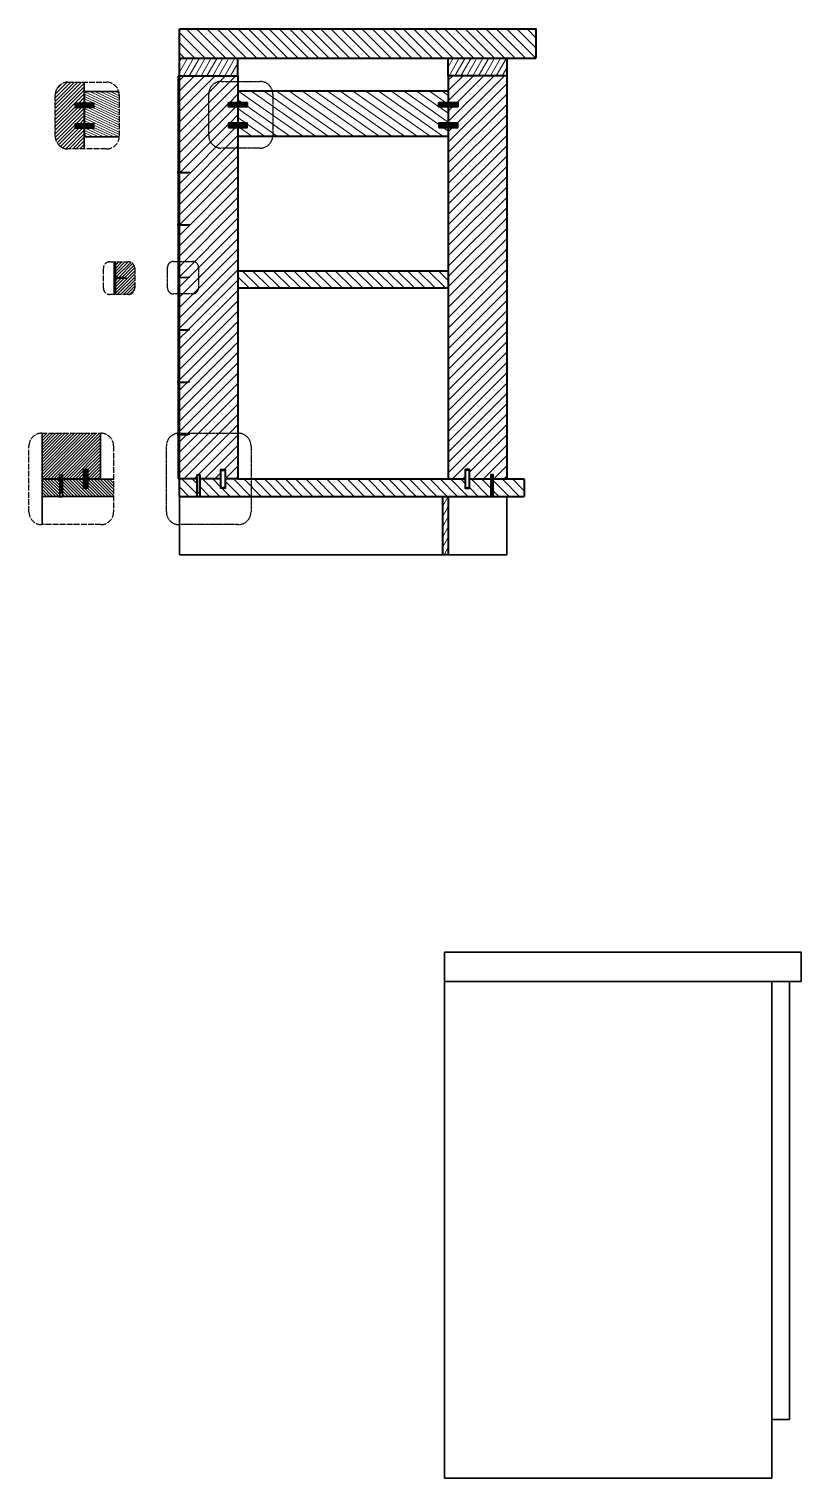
# Model space of a CAD drawing. Header units: millimetres. Extents: x 2634 to 10804, y -5166 to 3427.
# Drawn here: x 5827 to 7148, y 788 to 3267 of the extents above; entities that cross this region are included whole.
import ezdxf

# ---------------------------------------------------------------- set-up
doc = ezdxf.new("R2010")
doc.units = ezdxf.units.MM
doc.header["$MEASUREMENT"] = 0
doc.linetypes.add('ACAD_ISO04W100', pattern=[30, 24, -3, 0, -3])
doc.layers.get('0').update_dxf_attribs({"lineweight": 30})
for name, color, linetype, lineweight in [('campiture sezione', 2, 'Continuous', 13), ('linee sezionate', 1, 'Continuous', 40), ('LINEE SEZIONATE DETTAGLI', 4, 'Continuous', 30)]:
    doc.layers.add(name, color=color, linetype=linetype, lineweight=lineweight)
for name, color, linetype in [('G-ANNO-TTLB', 8, 'Continuous'), ('linee sezione', 3, 'ACAD_ISO04W100'), ('Viti', 8, 'Continuous')]:
    doc.layers.add(name, color=color, linetype=linetype)
pattern_1 = [(45, (7301.5006, 365.3485), (-2.6516504, 2.6516504), [])]

# ---------------------------------------------------------------- blocks, each defined once
blk = doc.blocks.new('405950')
for p, q in [((40.02, 257.65), (41.68, 257.65)), ((40.02, 257.55), (41.68, 257.55)), ((42.02, 257.6), (41.76, 257.64)), ((42.02, 257.6), (41.76, 257.55))]:
    blk.add_line(p, q)
blk.add_lwpolyline([(39.99, 257.45), (40, 257.45, 0.414214), (40.02, 257.47), (40.02, 257.73, 0.414214), (40, 257.75), (39.99, 257.75, 0.414214), (39.97, 257.73), (39.97, 257.47, 0.414214)], format="xyb", close=True)
for centre, start, end in [((41.68, 257.15), 80.5377, 90), ((41.68, 258.05), 270, 279.4623)]:
    blk.add_arc(centre, 0.5, start, end)

msp = doc.modelspace()

# ---------------------------------------------------------------- hatches: boundary and pattern name
at = {"layer": 'campiture sezione'}
h = msp.add_hatch(dxfattribs=at)
h.set_pattern_fill('ANSI31', color=256, scale=100, angle=90)
h.set_pattern_definition([(135, (7301.5, 365.349), (-8.838835, -8.838835), [])])
h.paths.add_polyline_path([(6544.9, 2853.5), (6389.9, 2853.5), (6184.9, 2853.5), (6184.9, 2823.5), (6389.9, 2823.5), (6544.9, 2823.5)])
h.paths.add_polyline_path([(6694.9, 3267.3), (6084.9, 3267.3), (6084.9, 3217.1), (6694.9, 3217.1)])
h.paths.add_polyline_path([(6115.2, 2467.3), (6115.2, 2497.3), (6084.9, 2497.3), (6084.9, 2467.3)])
h.paths.add_polyline_path([(6617.4, 2467.3), (6617.4, 2497.3), (6581.1, 2497.3), (6581.1, 2481.6), (6573.9, 2481.5), (6573.9, 2497.3), (6163.2, 2497.3), (6163.2, 2481.5), (6155.9, 2481.6), (6155.9, 2497.3), (6119.7, 2497.3), (6119.7, 2467.3)])
h.paths.add_polyline_path([(6621.8, 2497.3), (6621.8, 2467.3), (6674.9, 2467.3), (6674.9, 2497.3)])
at = {"layer": 'campiture sezione', "ltscale": 0.2}
h = msp.add_hatch(dxfattribs=at)
h.set_pattern_fill('ANSI31', color=256, scale=70, angle=15)
h.set_pattern_definition([(60, (7301.501, 365.3485), (-7.577722, 4.375), [])])
h.paths.add_polyline_path([(6184.9, 3217.1), (6084.9, 3217.1), (6084.9, 3187.1), (6184.9, 3187.1)])
h.paths.add_polyline_path([(6644.9, 3217.1), (6544.9, 3217.1), (6544.9, 3187.1), (6644.9, 3187.1)])
h.paths.add_polyline_path([(6544.9, 2467.3), (6534.9, 2467.3), (6534.9, 2367.3), (6544.9, 2367.3)])
h = msp.add_hatch(dxfattribs=at)
h.set_pattern_fill('ANSI31', color=256, scale=35)
h.set_pattern_definition([(45, (7301.5006, 365.3485), (-3.093592, 3.093592), [])])
edge = h.paths.add_edge_path()
edge.add_line((5922.1, 3062), (5922.1, 3097.3))
edge.add_line((5922.1, 3097.3), (5906.4, 3097.3))
edge.add_line((5906.4, 3097.3), (5906.4, 3104.9))
edge.add_line((5906.4, 3104.9), (5922.1, 3105))
edge.add_line((5922.1, 3105), (5922.1, 3132.7))
edge.add_line((5922.1, 3132.7), (5906.4, 3132.8))
edge.add_line((5906.4, 3132.8), (5906.4, 3140.4))
edge.add_line((5906.4, 3140.4), (5922.1, 3140.4))
edge.add_line((5922.1, 3140.4), (5922.1, 3176.2))
edge.add_line((5922.1, 3176.2), (5894.1, 3176.2))
edge.add_arc((5894.1, 3154.3), 21.8, 90, 180)
edge.add_line((5872.3, 3154.3), (5872.3, 3083.8))
edge.add_arc((5894.1, 3083.8), 21.8, 180, 270)
edge.add_line((5894.1, 3062), (5922.1, 3062))
h = msp.add_hatch(dxfattribs=at)
h.set_pattern_fill('ANSI31', color=256, scale=100)
h.set_pattern_definition([(45, (7301.5, 365.349), (-8.838835, 8.838835), [])])
h.paths.add_polyline_path([(6621.8, 2504.2), (6621.8, 2497.3), (6644.9, 2497.3), (6644.9, 3187.1), (6544.9, 3187.1), (6544.9, 3141.7), (6561, 3141.7), (6561, 3134), (6544.9, 3134), (6544.9, 3106.3), (6561, 3106.3), (6561, 3098.6), (6544.9, 3098.6), (6544.9, 2497.3), (6573.9, 2497.3), (6573.9, 2513.2), (6581.1, 2513.2), (6581.1, 2497.3), (6617.4, 2497.3), (6617.4, 2504.2)])
edge = h.paths.add_edge_path()
edge.add_line((6119.7, 2504.2), (6119.7, 2497.3))
edge.add_line((6119.7, 2497.3), (6155.9, 2497.3))
edge.add_line((6155.9, 2497.3), (6155.9, 2513.2))
edge.add_line((6155.9, 2513.2), (6163.2, 2513.2))
edge.add_line((6163.2, 2513.2), (6163.2, 2497.3))
edge.add_line((6163.2, 2497.3), (6184.9, 2497.3))
edge.add_line((6184.9, 2497.3), (6184.9, 3098.6))
edge.add_line((6184.9, 3098.6), (6168.9, 3098.6))
edge.add_line((6168.9, 3098.6), (6168.9, 3106.2))
edge.add_line((6168.9, 3106.2), (6184.9, 3106.3))
edge.add_line((6184.9, 3106.3), (6184.9, 3134))
edge.add_line((6184.9, 3134), (6168.9, 3134.1))
edge.add_line((6168.9, 3134.1), (6168.9, 3141.7))
edge.add_line((6168.9, 3141.7), (6184.9, 3141.7))
edge.add_line((6184.9, 3141.7), (6184.9, 3187.1))
edge.add_line((6184.9, 3187.1), (6084.9, 3187.1))
edge.add_line((6084.9, 3187.1), (6084.9, 3022.1))
edge.add_line((6084.9, 3022.1), (6099.3, 3022.1))
edge.add_arc((6099.3, 3017.1), 5, 80.5377, 90, ccw=False)
edge.add_line((6100.1, 3022), (6102.7, 3021.6))
edge.add_line((6102.7, 3021.6), (6100.1, 3021.1))
edge.add_arc((6099.3, 3026.1), 5, 270, 279.4623, ccw=False)
edge.add_line((6099.3, 3021.1), (6084.9, 3021.1))
edge.add_line((6084.9, 3021.1), (6084.9, 2932.4))
edge.add_line((6084.9, 2932.4), (6099.3, 2932.4))
edge.add_arc((6099.3, 2927.4), 5, 80.5377, 90, ccw=False)
edge.add_line((6100.1, 2932.3), (6102.7, 2931.9))
edge.add_line((6102.7, 2931.9), (6100.1, 2931.4))
edge.add_arc((6099.3, 2936.4), 5, 270, 279.4623, ccw=False)
edge.add_line((6099.3, 2931.4), (6084.9, 2931.4))
edge.add_line((6084.9, 2931.4), (6084.9, 2842.7))
edge.add_line((6084.9, 2842.7), (6099.3, 2842.7))
edge.add_arc((6099.3, 2837.7), 5, 80.5377, 90, ccw=False)
edge.add_line((6100.1, 2842.6), (6102.7, 2842.2))
edge.add_line((6102.7, 2842.2), (6100.1, 2841.7))
edge.add_arc((6099.3, 2846.7), 5, 270, 279.4623, ccw=False)
edge.add_line((6099.3, 2841.7), (6084.9, 2841.7))
edge.add_line((6084.9, 2841.7), (6084.9, 2753))
edge.add_line((6084.9, 2753), (6099.3, 2753))
edge.add_arc((6099.3, 2748), 5, 80.5377, 90, ccw=False)
edge.add_line((6100.1, 2752.9), (6102.7, 2752.5))
edge.add_line((6102.7, 2752.5), (6100.1, 2752))
edge.add_arc((6099.3, 2757), 5, 270, 279.4623, ccw=False)
edge.add_line((6099.3, 2752), (6084.9, 2752))
edge.add_line((6084.9, 2752), (6084.9, 2663.3))
edge.add_line((6084.9, 2663.3), (6099.3, 2663.3))
edge.add_arc((6099.3, 2658.3), 5, 80.5377, 90, ccw=False)
edge.add_line((6100.1, 2663.2), (6102.7, 2662.8))
edge.add_line((6102.7, 2662.8), (6100.1, 2662.3))
edge.add_arc((6099.3, 2667.3), 5, 270, 279.4623, ccw=False)
edge.add_line((6099.3, 2662.3), (6084.9, 2662.3))
edge.add_line((6084.9, 2662.3), (6084.9, 2573.6))
edge.add_line((6084.9, 2573.6), (6099.3, 2573.6))
edge.add_arc((6099.3, 2568.6), 5, 80.5377, 90, ccw=False)
edge.add_line((6100.1, 2573.5), (6102.7, 2573.1))
edge.add_line((6102.7, 2573.1), (6100.1, 2572.6))
edge.add_arc((6099.3, 2577.6), 5, 270, 279.4623, ccw=False)
edge.add_line((6099.3, 2572.6), (6084.9, 2572.6))
edge.add_line((6084.9, 2572.6), (6084.9, 2497.3))
edge.add_line((6084.9, 2497.3), (6115.2, 2497.3))
edge.add_line((6115.2, 2497.3), (6115.2, 2504.2))
edge.add_line((6115.2, 2504.2), (6119.7, 2504.2))
h = msp.add_hatch(dxfattribs=at)
h.set_pattern_fill('ANSI31', color=256, scale=30, angle=110)
h.set_pattern_definition([(155, (7301.5006, 365.3485), (-1.5848185, -3.398654), [])])
h.paths.add_polyline_path([(5981.9, 3154.3, 0.066138), (5981.2, 3160), (5922.5, 3160), (5922.5, 3140.4), (5938.4, 3140.4), (5938.4, 3132.6), (5922.5, 3132.7), (5922.5, 3105), (5938.4, 3105), (5938.4, 3097.3), (5922.5, 3097.3), (5922.5, 3082.5), (5981.9, 3082.5, 0.014872), (5981.9, 3083.8)])
h = msp.add_hatch(dxfattribs=at)
h.set_pattern_fill('ANSI31', color=256, scale=100, angle=100)
h.set_pattern_definition([(145, (7301.5, 365.349), (-7.169705, -10.2394), [])])
h.paths.add_polyline_path([(6544.9, 3134), (6528.9, 3134.1), (6528.9, 3141.7), (6544.9, 3141.7), (6544.9, 3161.4), (6389.9, 3161.4), (6184.9, 3161.4), (6184.9, 3141.7), (6201, 3141.7), (6201, 3134), (6184.9, 3134), (6184.9, 3106.3), (6201, 3106.3), (6201, 3098.6), (6184.9, 3098.6), (6184.9, 3083.9), (6389.9, 3083.9), (6544.9, 3083.9), (6544.9, 3098.6), (6528.9, 3098.6), (6528.9, 3106.2), (6544.9, 3106.3)])
h = msp.add_hatch(dxfattribs=at)
h.set_pattern_fill('ANSI31', color=256, scale=10, angle=90)
h.set_pattern_definition([(135, (7301.5006, 365.3485), (-0.8838835, -0.8838835), [])])
h.paths.add_polyline_path([(5975.2, 2868.6), (5973.3, 2868.6), (5973.3, 2842), (5975.2, 2842)])
h.paths.add_polyline_path([(5975.2, 2840.6), (5973.3, 2840.6), (5973.3, 2840), (5973.3, 2813), (5975.2, 2813)])
h = msp.add_hatch(dxfattribs=at)
h.set_pattern_fill('ANSI31', color=256, scale=30)
h.set_pattern_definition(pattern_1)
edge = h.paths.add_edge_path()
edge.add_line((5993.4, 2840.6), (5975.4, 2840.6))
edge.add_line((5975.4, 2840.6), (5975.4, 2813))
edge.add_line((5975.4, 2813), (5997.6, 2813))
edge.add_arc((5997.6, 2823.6), 10.6, 270, 360)
edge.add_line((6008.3, 2823.6), (6008.3, 2858))
edge.add_arc((5997.6, 2858), 10.6, 0, 90)
edge.add_line((5997.6, 2868.6), (5975.4, 2868.6))
edge.add_line((5975.4, 2868.6), (5975.4, 2842))
edge.add_line((5975.4, 2842), (5993.4, 2842))
edge.add_line((5993.4, 2842), (5993.4, 2840.6))
h = msp.add_hatch(dxfattribs=at)
h.set_pattern_fill('ANSI31', color=256, scale=30)
h.set_pattern_definition(pattern_1)
h.paths.add_polyline_path([(5884.6, 2504.2), (5884.6, 2497.5), (5920.9, 2497.5), (5920.9, 2513.2), (5928.1, 2513.2), (5928.1, 2497.5), (5949.8, 2497.5), (5949.8, 2575.5), (5849.8, 2575.5), (5849.8, 2497.5), (5880.2, 2497.5), (5880.2, 2504.2)])
at = {"layer": 'campiture sezione'}
h = msp.add_hatch(dxfattribs=at)
h.set_pattern_fill('ANSI31', color=256, scale=30, angle=90)
h.set_pattern_definition([(135, (7301.5006, 365.3485), (-2.6516504, -2.6516504), [])])
h.paths.add_polyline_path([(5880.2, 2467.3), (5880.2, 2497.1), (5849.8, 2497.1), (5849.8, 2467.3)])
h.paths.add_polyline_path([(5972.2, 2467.3), (5972.2, 2497.1), (5928.1, 2497.1), (5928.1, 2481.5), (5920.9, 2481.6), (5920.9, 2497.1), (5884.6, 2497.1), (5884.6, 2467.3)])

# ---------------------------------------------------------------- linework, layer by layer
at = {"ltscale": 0.2}
for points in [[(6082.7, 3187.1), (6084.9, 3187.1)], [(6082.7, 3187.1), (6082.7, 2497.3)], [(6082.7, 2497.3), (6084.9, 2497.3)]]:
    msp.add_lwpolyline(points, dxfattribs=at)
for points in [[(5849.8, 2419), (5849.8, 2467.3)], [(6084.9, 2367.3), (6084.9, 2467.3)], [(6644.9, 2467.3), (6644.9, 2367.3), (6544.9, 2367.3)], [(6389.9, 2367.3), (6084.9, 2367.3)], [(6534.9, 2367.3), (6389.9, 2367.3)], [(6538.4, 1687.5), (7148.4, 1687.5), (7148.4, 1637.3)], [(6538.4, 1637.3), (6538.4, 1687.5)], [(6538.4, 787.5), (6538.4, 1637.3)], [(6538.4, 1637.3), (7148.4, 1637.3)], [(7098.4, 1637.3), (7098.4, 787.5)], [(7128.4, 1637.3), (7128.4, 887.5)], [(7098.4, 887.5), (7128.4, 887.5)], [(7098.4, 787.5), (6538.4, 787.5)]]:
    msp.add_lwpolyline(points)
at = {"layer": 'G-ANNO-TTLB'}
for p, q in [((5908.6, 3138.7), (5935.9, 3138.7)), ((5908.6, 3137.6), (5935.9, 3137.6)), ((5908.6, 3136.5), (5935.9, 3136.5)), ((5908.6, 3135.4), (5935.9, 3135.4)), ((5908.6, 3134.3), (5935.9, 3134.3)), ((6171.2, 3140.1), (6198.5, 3140.1)), ((6171.2, 3139), (6198.5, 3139)), ((6171.2, 3137.9), (6198.5, 3137.9)), ((6171.2, 3136.7), (6198.5, 3136.7)), ((6171.2, 3135.6), (6198.5, 3135.6)), ((6531.2, 3140.1), (6558.5, 3140.1)), ((6531.2, 3139), (6558.5, 3139)), ((6531.2, 3137.9), (6558.5, 3137.9)), ((6531.2, 3136.7), (6558.5, 3136.7)), ((6531.2, 3135.6), (6558.5, 3135.6)), ((5908.6, 3103.4), (5935.9, 3103.4)), ((5908.6, 3102.2), (5935.9, 3102.2)), ((5908.6, 3101.1), (5935.9, 3101.1)), ((5908.6, 3100), (5935.9, 3100)), ((6171.2, 3104.7), (6198.5, 3104.7)), ((6171.2, 3103.6), (6198.5, 3103.6)), ((6171.2, 3102.5), (6198.5, 3102.5)), ((6171.2, 3101.4), (6198.5, 3101.4)), ((6171.2, 3100.2), (6198.5, 3100.2)), ((6531.2, 3104.7), (6558.5, 3104.7)), ((6531.2, 3103.6), (6558.5, 3103.6)), ((6531.2, 3102.5), (6558.5, 3102.5)), ((6531.2, 3101.4), (6558.5, 3101.4)), ((6531.2, 3100.2), (6558.5, 3100.2)), ((5908.6, 3098.9), (5935.9, 3098.9)), ((5922.3, 2483.6), (5922.3, 2510.9)), ((5923.4, 2483.6), (5923.4, 2510.9)), ((5924.5, 2483.6), (5924.5, 2510.9)), ((5925.7, 2483.6), (5925.7, 2510.9)), ((5926.8, 2483.6), (5926.8, 2510.9))]:
    msp.add_line(p, q, dxfattribs=at)
for points in [[(5906.7, 3134), (5906.7, 3134), (5906.7, 3139.1)], [(5917.9, 3133.2), (5907.8, 3133.2), (5907.8, 3139.9), (5936.8, 3139.9), (5936.8, 3133.2), (5917.9, 3133.2)], [(5937.9, 3134), (5937.9, 3134), (5937.9, 3139.1)], [(6169.3, 3135.4), (6169.3, 3135.4), (6169.3, 3140.4)], [(6180.4, 3134.5), (6170.3, 3134.5), (6170.3, 3141.2), (6199.4, 3141.2), (6199.4, 3134.5), (6180.4, 3134.5)], [(6200.4, 3135.4), (6200.4, 3135.4), (6200.4, 3140.4)], [(6529.3, 3135.4), (6529.3, 3135.4), (6529.3, 3140.4)], [(6540.4, 3134.5), (6530.3, 3134.5), (6530.3, 3141.2), (6559.4, 3141.2), (6559.4, 3134.5), (6540.4, 3134.5)], [(6560.4, 3135.4), (6560.4, 3135.4), (6560.4, 3140.4)], [(5906.7, 3103.6), (5906.7, 3103.6), (5906.7, 3098.6)], [(5917.9, 3104.5), (5907.8, 3104.5), (5907.8, 3097.8), (5936.8, 3097.8), (5936.8, 3104.5), (5917.9, 3104.5)], [(5937.9, 3103.6), (5937.9, 3103.6), (5937.9, 3098.6)], [(6169.3, 3105), (6169.3, 3105), (6169.3, 3099.9)], [(6180.4, 3105.8), (6170.3, 3105.8), (6170.3, 3099.1), (6199.4, 3099.1), (6199.4, 3105.8), (6180.4, 3105.8)], [(6200.4, 3105), (6200.4, 3105), (6200.4, 3099.9)], [(6529.3, 3105), (6529.3, 3105), (6529.3, 3099.9)], [(6540.4, 3105.8), (6530.3, 3105.8), (6530.3, 3099.1), (6559.4, 3099.1), (6559.4, 3105.8), (6540.4, 3105.8)], [(6560.4, 3105), (6560.4, 3105), (6560.4, 3099.9)], [(5927.9, 2492.9), (5927.9, 2482.8), (5921.2, 2482.8), (5921.2, 2511.8), (5927.9, 2511.8), (5927.9, 2492.9)], [(5927, 2512.9), (5927, 2512.9), (5922, 2512.9)], [(6162.9, 2492.9), (6162.9, 2482.8), (6156.2, 2482.8), (6156.2, 2511.8), (6162.9, 2511.8), (6162.9, 2492.9)], [(6162.1, 2512.9), (6162.1, 2512.9), (6157.1, 2512.9)], [(6574.1, 2492.9), (6574.1, 2482.8), (6580.8, 2482.8), (6580.8, 2511.8), (6574.1, 2511.8), (6574.1, 2492.9)], [(6575, 2512.9), (6575, 2512.9), (6580, 2512.9)], [(5927, 2481.7), (5927, 2481.7), (5922, 2481.7)], [(6162.1, 2481.7), (6162.1, 2481.7), (6157.1, 2481.7)], [(6575, 2481.7), (6575, 2481.7), (6580, 2481.7)]]:
    msp.add_lwpolyline(points, dxfattribs=at)
for centre, start, end in [((5906.6, 3140.3), 277.6087, 339.9399), ((5906.6, 3132.8), 20.0601, 82.3913), ((5938, 3140.3), 200.0601, 262.3913), ((5938, 3132.8), 97.6087, 159.9399), ((6169.1, 3141.7), 277.6087, 339.9399), ((6169.1, 3134.1), 20.0601, 82.3913), ((6200.6, 3141.7), 200.0601, 262.3913), ((6200.6, 3134.1), 97.6087, 159.9399), ((6529.1, 3141.7), 277.6087, 339.9399), ((6529.1, 3134.1), 20.0601, 82.3913), ((6560.6, 3141.7), 200.0601, 262.3913), ((6560.6, 3134.1), 97.6087, 159.9399), ((5906.6, 3104.9), 277.6087, 339.9399), ((5938, 3104.9), 200.0601, 262.3913), ((6169.1, 3106.2), 277.6087, 339.9399), ((6169.1, 3098.6), 20.0601, 82.3913), ((6200.6, 3106.2), 200.0601, 262.3913), ((6200.6, 3098.6), 97.6087, 159.9399), ((6529.1, 3106.2), 277.6087, 339.9399), ((6529.1, 3098.6), 20.0601, 82.3913), ((6560.6, 3106.2), 200.0601, 262.3913), ((6560.6, 3098.6), 97.6087, 159.9399), ((5906.6, 3097.3), 20.0601, 82.3913), ((5938, 3097.3), 97.6087, 159.9399), ((5920.7, 2513), 290.0601, 352.3913), ((5928.3, 2513), 187.6087, 249.9399), ((6155.8, 2513), 290.0601, 352.3913), ((6163.4, 2513), 187.6087, 249.9399), ((6573.7, 2513), 290.0601, 352.3913), ((6581.3, 2513), 187.6087, 249.9399), ((5920.7, 2481.6), 7.6087, 69.9399), ((5928.3, 2481.6), 110.0601, 172.3913), ((6155.8, 2481.6), 7.6087, 69.9399), ((6163.4, 2481.6), 110.0601, 172.3913), ((6573.7, 2481.6), 7.6087, 69.9399), ((6581.3, 2481.6), 110.0601, 172.3913)]:
    msp.add_arc(centre, 1.29, start, end, dxfattribs=at)
at = {"layer": 'linee sezionate'}
for p, q in [((6184.9, 3187.1), (6184.9, 2853.5)), ((6544.9, 3187.1), (6544.9, 2497.3)), ((6184.9, 2853.5), (6389.9, 2853.5)), ((6389.9, 2853.5), (6544.9, 2853.5)), ((6544.9, 2853.5), (6544.9, 2823.5)), ((6184.9, 2823.5), (6184.9, 2497.3)), ((6389.9, 2823.5), (6184.9, 2823.5)), ((6544.9, 2823.5), (6389.9, 2823.5)), ((6115.2, 2497.3), (6084.9, 2497.3)), ((6155.9, 2497.3), (6119.7, 2497.3)), ((6184.9, 2497.3), (6163.2, 2497.3)), ((6184.9, 2497.3), (6389.9, 2497.3)), ((6389.9, 2497.3), (6544.9, 2497.3)), ((6544.9, 2497.3), (6573.9, 2497.3)), ((6581.1, 2497.3), (6617.4, 2497.3)), ((6621.8, 2497.3), (6674.9, 2497.3)), ((6084.9, 2467.3), (6389.9, 2467.3)), ((6389.9, 2467.3), (6674.9, 2467.3))]:
    msp.add_line(p, q, dxfattribs=at)
for points in [[(6084.9, 3217.1), (6084.9, 3267.3)], [(6084.9, 3267.3), (6694.9, 3267.3), (6694.9, 3217.1)], [(6084.9, 3187.1), (6084.9, 3187.1), (6184.9, 3187.1), (6184.9, 3217.1)], [(6084.9, 3187.1), (6084.9, 3217.1)], [(6084.9, 3217.1), (6694.9, 3217.1)], [(6644.9, 3187.1), (6644.9, 3187.1), (6544.9, 3187.1), (6544.9, 3217.1)], [(6644.9, 3217.1), (6644.9, 2497.3)], [(6084.9, 2497.3), (6084.9, 3187.1)], [(6184.9, 3161.4), (6389.9, 3161.4)], [(6389.9, 3161.4), (6544.9, 3161.4)], [(6184.9, 3083.9), (6389.9, 3083.9)], [(6389.9, 3083.9), (6544.9, 3083.9)], [(6184.9, 2853.5), (6184.9, 2823.5)], [(6084.9, 2467.3), (6084.9, 2497.3)], [(6534.9, 2467.3), (6534.9, 2367.3)], [(6544.9, 2467.3), (6544.9, 2367.3)], [(6544.9, 2367.3), (6534.9, 2367.3)]]:
    msp.add_lwpolyline(points, dxfattribs=at)
at = {"layer": 'linee sezionate', "ltscale": 0.2}
for points in [[(6184.9, 3134), (6168.9, 3134.1), (6168.9, 3141.7)], [(6168.9, 3141.7), (6201, 3141.7), (6201, 3134), (6184.9, 3134)], [(6544.9, 3134), (6528.9, 3134.1), (6528.9, 3141.7)], [(6528.9, 3141.7), (6561, 3141.7), (6561, 3134), (6544.9, 3134)], [(6184.9, 3106.3), (6168.9, 3106.2), (6168.9, 3098.6)], [(6168.9, 3098.6), (6201, 3098.6), (6201, 3106.3), (6184.9, 3106.3)], [(6544.9, 3106.3), (6528.9, 3106.2), (6528.9, 3098.6)], [(6528.9, 3098.6), (6561, 3098.6), (6561, 3106.3), (6544.9, 3106.3)], [(6155.9, 2497.3), (6155.9, 2513.2), (6163.2, 2513.2), (6163.2, 2481.5), (6155.9, 2481.6), (6155.9, 2497.3)], [(6581.1, 2497.3), (6581.1, 2513.2), (6573.9, 2513.2), (6573.9, 2481.5), (6581.1, 2481.6), (6581.1, 2497.3)], [(6115.2, 2467.3), (6115.2, 2504.2), (6119.7, 2504.2), (6119.7, 2467.3)], [(6621.8, 2467.3), (6621.8, 2504.2), (6617.4, 2504.2), (6617.4, 2467.3)], [(6674.9, 2497.3), (6674.9, 2467.3)]]:
    msp.add_lwpolyline(points, dxfattribs=at)
at = {"layer": 'LINEE SEZIONATE DETTAGLI'}
for p, q in [((5922.1, 3140.4), (5922.1, 3176.2)), ((5922.5, 3140.4), (5922.5, 3160)), ((5922.1, 3132.7), (5922.1, 3105)), ((5922.5, 3132.7), (5922.5, 3105)), ((5922.1, 3062), (5922.1, 3097.3)), ((5922.5, 3082.5), (5922.5, 3097.3)), ((5949.8, 2575.5), (5949.8, 2497.5)), ((5880.2, 2497.5), (5849.8, 2497.5)), ((5880.2, 2497.1), (5849.8, 2497.1)), ((5920.9, 2497.5), (5884.6, 2497.5)), ((5920.9, 2497.1), (5884.6, 2497.1)), ((5949.8, 2497.5), (5928.1, 2497.5)), ((5949.8, 2497.1), (5928.1, 2497.1)), ((5949.8, 2497.1), (5972.2, 2497.1)), ((5849.8, 2467.3), (5879.2, 2467.3)), ((5885.6, 2467.3), (5972.2, 2467.3))]:
    msp.add_line(p, q, dxfattribs=at)
for points in [[(5922.5, 3160), (5981.2, 3160)], [(5922.5, 3082.5), (5981.9, 3082.5)], [(5975.4, 2842), (5975.4, 2868.6)], [(5975.4, 2813), (5975.4, 2840.6)], [(5849.8, 2497.5), (5849.8, 2575.5)], [(5849.8, 2467.3), (5849.8, 2497.1)]]:
    msp.add_lwpolyline(points, dxfattribs=at)
at = {"layer": 'LINEE SEZIONATE DETTAGLI', "ltscale": 0.2}
for points in [[(5922.1, 3132.7), (5906.4, 3132.8), (5906.4, 3140.4)], [(5906.4, 3140.4), (5922.3, 3140.4)], [(5922.3, 3140.4), (5938.4, 3140.4), (5938.4, 3132.6), (5922.5, 3132.7)], [(5922.1, 3105), (5906.4, 3104.9), (5906.4, 3097.3)], [(5922.5, 3097.3), (5938.4, 3097.3), (5938.4, 3105), (5922.5, 3105)], [(5906.4, 3097.3), (5922.1, 3097.3)], [(5973.3, 2868.6), (5973.3, 2842)], [(5975.2, 2842), (5975.2, 2868.6)], [(5975.2, 2842), (5973.3, 2842)], [(5975.2, 2840.6), (5973.3, 2840.6)], [(5973.3, 2840.6), (5973.3, 2813)], [(5975.2, 2840.6), (5975.2, 2813)], [(5920.9, 2497.5), (5920.9, 2513.2), (5928.1, 2513.2), (5928.1, 2497.5)], [(5880.2, 2497.5), (5880.2, 2504.2), (5884.6, 2504.2), (5884.6, 2497.5)], [(5880.2, 2467.3), (5880.2, 2497.1)], [(5884.6, 2497.1), (5884.6, 2467.3)], [(5928.1, 2497.1), (5928.1, 2481.5), (5920.9, 2481.6), (5920.9, 2497.1)]]:
    msp.add_lwpolyline(points, dxfattribs=at)
msp.add_lwpolyline([(5975.4, 2842), (5992.7, 2842, -0.414214), (5993.4, 2841.3), (5993.4, 2841.3, -0.414214), (5992.7, 2840.6), (5975.4, 2840.6)], format="xyb", dxfattribs=at)
at = {"layer": 'linee sezione', "ltscale": 0.4}
for points in [[(5894.1, 3176.2), (5960.1, 3176.2, -0.414214), (5981.9, 3154.3), (5981.9, 3083.8, -0.414214), (5960.1, 3062), (5894.1, 3062, -0.414214), (5872.3, 3083.8), (5872.3, 3154.3, -0.414214)], [(5965.5, 2868.6), (5997.6, 2868.6, -0.414214), (6008.3, 2858), (6008.3, 2823.6, -0.414214), (5997.6, 2813), (5965.5, 2813, -0.414214), (5954.8, 2823.6), (5954.8, 2858, -0.414214)], [(5849.2, 2575.5), (5950.4, 2575.5, -0.414214), (5972.2, 2553.7), (5972.2, 2440.9, -0.414214), (5950.4, 2419), (5849.2, 2419, -0.414214), (5827.4, 2440.9), (5827.4, 2553.7, -0.414214)]]:
    msp.add_lwpolyline(points, format="xyb", close=True, dxfattribs=at)
at = {"layer": 'linee sezione', "ltscale": 0.1}
for points in [[(6156.7, 3177.5), (6222.7, 3177.5, -0.414214), (6244.5, 3155.7), (6244.5, 3085.1, -0.414214), (6222.7, 3063.3), (6156.7, 3063.3, -0.414214), (6134.9, 3085.1), (6134.9, 3155.7, -0.414214)], [(6074.9, 2869.5), (6107.1, 2869.5, -0.414214), (6117.7, 2858.9), (6117.7, 2824.5, -0.414214), (6107.1, 2813.8), (6074.9, 2813.8, -0.414214), (6064.3, 2824.5), (6064.3, 2858.9, -0.414214)], [(6084.3, 2575.5), (6185.5, 2575.5, -0.414214), (6207.3, 2553.7), (6207.3, 2440.9, -0.414214), (6185.5, 2419), (6084.3, 2419, -0.414214), (6062.5, 2440.9), (6062.5, 2553.7, -0.414214)]]:
    msp.add_lwpolyline(points, format="xyb", close=True, dxfattribs=at)
at = {"layer": 'Viti'}
for p, q in [((5884.4, 2500.1), (5880.4, 2499.4)), ((5880.4, 2499.4), (5880.9, 2499.7)), ((5880.4, 2499.4), (5880.9, 2499.1)), ((5884.4, 2498.9), (5880.4, 2498.3)), ((5880.4, 2498.3), (5880.9, 2498.6)), ((5880.4, 2498.3), (5880.9, 2498)), ((5884.4, 2497.7), (5880.4, 2497.1)), ((5880.4, 2497.1), (5881.2, 2497.4)), ((5880.4, 2497.1), (5880.9, 2496.8)), ((5884.4, 2496.6), (5880.4, 2495.9)), ((5880.4, 2495.9), (5880.9, 2496.2)), ((5880.4, 2495.9), (5880.9, 2495.6)), ((5884.4, 2495.4), (5880.4, 2494.8)), ((5880.4, 2494.8), (5880.9, 2495.1)), ((5880.4, 2494.8), (5880.9, 2494.5)), ((5884.4, 2494.2), (5880.4, 2493.5)), ((5880.4, 2493.5), (5881.2, 2493.9)), ((5880.4, 2493.5), (5880.9, 2493.3)), ((5884.4, 2493.1), (5880.4, 2492.4)), ((5880.4, 2492.4), (5880.9, 2492.7)), ((5880.4, 2492.4), (5880.9, 2492.1)), ((5884.4, 2491.9), (5880.4, 2491.3)), ((5880.4, 2491.3), (5880.9, 2491.6)), ((5880.4, 2491.3), (5880.9, 2491)), ((5884.4, 2490.8), (5880.4, 2490.1)), ((5880.4, 2490.1), (5880.9, 2490.4)), ((5880.4, 2490.1), (5880.9, 2489.8)), ((5884.4, 2489.6), (5880.4, 2489)), ((5880.4, 2489), (5880.9, 2489.3)), ((5880.4, 2489), (5880.9, 2488.7)), ((5884.4, 2488.5), (5880.4, 2487.9)), ((5880.4, 2487.9), (5880.9, 2488.1)), ((5880.4, 2487.9), (5880.9, 2487.6)), ((5884.4, 2487.3), (5880.4, 2486.6)), ((5880.4, 2486.6), (5881.2, 2487)), ((5880.4, 2486.6), (5880.9, 2486.3)), ((5884.4, 2486.1), (5880.4, 2485.5)), ((5880.4, 2485.5), (5880.9, 2485.8)), ((5880.4, 2485.5), (5880.9, 2485.2)), ((5884.4, 2485), (5880.4, 2484.3)), ((5880.4, 2484.3), (5880.9, 2484.6)), ((5880.4, 2484.3), (5880.9, 2484)), ((5884.4, 2483.9), (5880.4, 2483.2)), ((5880.4, 2483.2), (5880.9, 2483.5)), ((5880.4, 2483.2), (5880.9, 2482.9)), ((5884.4, 2482.7), (5880.4, 2482.1)), ((5880.4, 2482.1), (5880.9, 2482.4)), ((5880.4, 2482.1), (5880.9, 2481.8)), ((5884.4, 2481.6), (5880.4, 2480.9)), ((5880.4, 2480.9), (5880.9, 2481.2)), ((5880.4, 2480.9), (5880.9, 2480.6)), ((5884.4, 2480.4), (5880.4, 2479.8)), ((5880.4, 2479.8), (5880.9, 2480.1)), ((5880.4, 2479.8), (5880.9, 2479.5)), ((5880.9, 2499.7), (5880.9, 2504)), ((5883.9, 2500.4), (5880.9, 2499.7)), ((5880.9, 2499.1), (5883.9, 2499.8)), ((5883.9, 2499.2), (5880.9, 2498.6)), ((5880.9, 2498.6), (5880.9, 2499.1)), ((5880.9, 2498), (5883.9, 2498.6)), ((5880.9, 2497.3), (5880.9, 2498)), ((5880.9, 2496.8), (5883.9, 2497.4)), ((5883.9, 2496.9), (5880.9, 2496.2)), ((5880.9, 2496.2), (5880.9, 2496.8)), ((5880.9, 2495.6), (5883.9, 2496.3)), ((5883.9, 2495.7), (5880.9, 2495.1)), ((5880.9, 2495.1), (5880.9, 2495.6)), ((5880.9, 2494.5), (5883.9, 2495.1)), ((5880.9, 2493.8), (5880.9, 2494.5)), ((5880.9, 2493.3), (5883.9, 2493.9)), ((5883.9, 2493.4), (5880.9, 2492.7)), ((5880.9, 2492.7), (5880.9, 2493.3)), ((5880.9, 2492.1), (5883.9, 2492.8)), ((5880.9, 2491.6), (5883.9, 2492.2)), ((5880.9, 2491.6), (5880.9, 2492.1)), ((5880.9, 2491), (5883.9, 2491.6)), ((5883.9, 2491.1), (5880.9, 2490.4)), ((5880.9, 2490.4), (5880.9, 2491)), ((5880.9, 2489.8), (5883.9, 2490.5)), ((5883.9, 2489.9), (5880.9, 2489.3)), ((5880.9, 2489.3), (5880.9, 2489.8)), ((5880.9, 2488.7), (5883.9, 2489.3)), ((5883.9, 2488.8), (5880.9, 2488.1)), ((5880.9, 2488.1), (5880.9, 2488.7)), ((5880.9, 2487.6), (5883.9, 2488.2)), ((5880.9, 2486.9), (5880.9, 2487.6)), ((5880.9, 2486.3), (5883.9, 2487)), ((5883.9, 2486.4), (5880.9, 2485.8)), ((5880.9, 2485.8), (5880.9, 2486.3)), ((5880.9, 2485.2), (5883.9, 2485.8)), ((5883.9, 2485.3), (5880.9, 2484.6)), ((5880.9, 2484.6), (5880.9, 2485.2)), ((5880.9, 2484), (5883.9, 2484.7)), ((5883.9, 2484.1), (5880.9, 2483.5)), ((5880.9, 2483.5), (5880.9, 2484)), ((5880.9, 2482.9), (5883.9, 2483.6)), ((5883.9, 2483), (5880.9, 2482.4)), ((5880.9, 2482.4), (5880.9, 2482.9)), ((5880.9, 2481.8), (5883.9, 2482.4)), ((5883.9, 2481.9), (5880.9, 2481.2)), ((5880.9, 2481.2), (5880.9, 2481.8)), ((5880.9, 2480.6), (5883.9, 2481.3)), ((5883.9, 2480.7), (5880.9, 2480.1)), ((5880.9, 2480.1), (5880.9, 2480.6)), ((5880.9, 2479.5), (5883.9, 2480.1)), ((5883.6, 2498), (5881.2, 2497.4)), ((5883.6, 2494.4), (5881.2, 2493.9)), ((5883.6, 2487.5), (5881.2, 2487)), ((5884.4, 2497.7), (5883.6, 2498)), ((5884.4, 2494.2), (5883.6, 2494.4)), ((5884.4, 2487.3), (5883.6, 2487.5)), ((5883.9, 2500.4), (5883.9, 2504)), ((5884.4, 2500.1), (5883.9, 2500.4)), ((5884.4, 2500.1), (5883.9, 2499.8)), ((5883.9, 2499.2), (5883.9, 2499.8)), ((5884.4, 2498.9), (5883.9, 2499.2)), ((5884.4, 2498.9), (5883.9, 2498.6)), ((5883.9, 2497.9), (5883.9, 2498.6)), ((5884.4, 2497.7), (5883.9, 2497.4)), ((5883.9, 2496.9), (5883.9, 2497.4)), ((5884.4, 2496.6), (5883.9, 2496.9)), ((5884.4, 2496.6), (5883.9, 2496.3)), ((5883.9, 2495.7), (5883.9, 2496.3)), ((5884.4, 2495.4), (5883.9, 2495.7)), ((5884.4, 2495.4), (5883.9, 2495.1)), ((5883.9, 2494.4), (5883.9, 2495.1)), ((5884.4, 2494.2), (5883.9, 2493.9)), ((5883.9, 2493.4), (5883.9, 2493.9)), ((5884.4, 2493.1), (5883.9, 2493.4)), ((5884.4, 2493.1), (5883.9, 2492.8)), ((5883.9, 2492.2), (5883.9, 2492.8)), ((5884.4, 2491.9), (5883.9, 2492.2)), ((5884.4, 2491.9), (5883.9, 2491.6)), ((5883.9, 2491.1), (5883.9, 2491.6)), ((5884.4, 2490.8), (5883.9, 2491.1)), ((5884.4, 2490.8), (5883.9, 2490.5)), ((5883.9, 2489.9), (5883.9, 2490.5)), ((5884.4, 2489.6), (5883.9, 2489.9)), ((5884.4, 2489.6), (5883.9, 2489.3)), ((5883.9, 2488.8), (5883.9, 2489.3)), ((5884.4, 2488.5), (5883.9, 2488.8)), ((5884.4, 2488.5), (5883.9, 2488.2)), ((5883.9, 2487.4), (5883.9, 2488.2)), ((5884.4, 2487.3), (5883.9, 2487)), ((5883.9, 2486.4), (5883.9, 2487)), ((5884.4, 2486.1), (5883.9, 2486.4)), ((5884.4, 2486.1), (5883.9, 2485.8)), ((5883.9, 2485.3), (5883.9, 2485.8)), ((5884.4, 2485), (5883.9, 2485.3)), ((5884.4, 2485), (5883.9, 2484.7)), ((5883.9, 2484.1), (5883.9, 2484.7)), ((5884.4, 2483.9), (5883.9, 2484.1)), ((5884.4, 2483.9), (5883.9, 2483.6)), ((5883.9, 2483), (5883.9, 2483.6)), ((5884.4, 2482.7), (5883.9, 2483)), ((5884.4, 2482.7), (5883.9, 2482.4)), ((5883.9, 2481.9), (5883.9, 2482.4)), ((5884.4, 2481.6), (5883.9, 2481.9)), ((5884.4, 2481.6), (5883.9, 2481.3)), ((5883.9, 2480.7), (5883.9, 2481.3)), ((5884.4, 2480.4), (5883.9, 2480.7)), ((5884.4, 2480.4), (5883.9, 2480.1)), ((5883.9, 2479.6), (5883.9, 2480.1)), ((6116, 2476.3), (6116, 2504)), ((6118.9, 2476.3), (6118.9, 2504)), ((6618.2, 2476.3), (6618.2, 2504)), ((6621.1, 2476.3), (6621.1, 2504)), ((5884.4, 2479.3), (5880.4, 2478.6)), ((5880.4, 2478.6), (5880.9, 2478.9)), ((5880.4, 2478.6), (5880.9, 2478.3)), ((5884.4, 2478.2), (5880.4, 2477.5)), ((5880.4, 2477.5), (5880.9, 2477.8)), ((5880.4, 2477.5), (5880.9, 2477.2)), ((5884.4, 2477), (5880.4, 2476.4)), ((5880.4, 2476.4), (5880.9, 2476.7)), ((5880.4, 2476.4), (5880.9, 2476.1)), ((5884.4, 2475.9), (5880.4, 2475.2)), ((5880.4, 2475.2), (5880.9, 2475.5)), ((5880.4, 2475.2), (5880.9, 2474.9)), ((5883.9, 2479.6), (5880.9, 2478.9)), ((5880.9, 2478.9), (5880.9, 2479.5)), ((5880.9, 2478.3), (5883.9, 2479)), ((5883.9, 2478.4), (5880.9, 2477.8)), ((5880.9, 2477.8), (5880.9, 2478.3)), ((5880.9, 2477.2), (5883.9, 2477.9)), ((5883.9, 2477.3), (5880.9, 2476.7)), ((5880.9, 2476.7), (5880.9, 2477.2)), ((5880.9, 2476.1), (5883.9, 2476.7)), ((5883.9, 2476.2), (5880.9, 2475.5)), ((5880.9, 2475.5), (5880.9, 2476.1)), ((5880.9, 2474.9), (5883.9, 2475.6)), ((5880.9, 2474.8), (5880.9, 2474.9)), ((5880.9, 2474.8), (5883.9, 2474.8)), ((5884.4, 2479.3), (5883.9, 2479.6)), ((5884.4, 2479.3), (5883.9, 2479)), ((5883.9, 2478.4), (5883.9, 2479)), ((5884.4, 2478.2), (5883.9, 2478.4)), ((5884.4, 2478.2), (5883.9, 2477.9)), ((5883.9, 2477.3), (5883.9, 2477.9)), ((5884.4, 2477), (5883.9, 2477.3)), ((5884.4, 2477), (5883.9, 2476.7)), ((5883.9, 2476.2), (5883.9, 2476.7)), ((5884.4, 2475.9), (5883.9, 2476.2)), ((5884.4, 2475.9), (5883.9, 2475.6)), ((5883.9, 2474.8), (5883.9, 2475.6)), ((6116, 2474.8), (6116, 2476.3)), ((6118.9, 2474.8), (6118.9, 2476.3)), ((6618.2, 2474.8), (6618.2, 2476.3)), ((6621.1, 2474.8), (6621.1, 2476.3))]:
    msp.add_line(p, q, dxfattribs=at)
at = {"layer": 'Viti', "ltscale": 0.2}
for points in [[(5883.9, 2504), (5880.9, 2504)], [(6118.9, 2504), (6116, 2504)], [(6621.1, 2504), (6618.2, 2504)]]:
    msp.add_lwpolyline(points, dxfattribs=at)
at = {"layer": 'Viti'}
for points in [[(5884.6, 2467.3), (5879.2, 2467.3), (5879.2, 2466.7)], [(5879.2, 2466.7), (5885.6, 2466.7)], [(5880.9, 2474.8), (5880.2, 2473.4)], [(5880.2, 2473.4), (5884.6, 2473.4)], [(5880.2, 2473.4), (5880.2, 2467.3)], [(5883.9, 2474.8), (5884.6, 2473.4)], [(5884.6, 2467.3), (5884.6, 2473.4)], [(5884.6, 2467.3), (5885.6, 2467.3), (5885.6, 2466.7)], [(6115.3, 2467.3), (6114.2, 2467.3), (6114.2, 2466.7)], [(6114.2, 2466.7), (6120.6, 2466.7)], [(6116, 2474.8), (6115.3, 2473.4)], [(6115.3, 2473.4), (6119.6, 2473.4)], [(6115.3, 2473.4), (6115.3, 2467.3), (6119.6, 2467.3), (6119.6, 2473.4)], [(6118.9, 2474.8), (6119.6, 2473.4)], [(6119.6, 2467.3), (6120.6, 2467.3), (6120.6, 2466.7)], [(6617.4, 2467.3), (6616.4, 2467.3), (6616.4, 2466.7)], [(6622.8, 2466.7), (6616.4, 2466.7)], [(6618.2, 2474.8), (6617.4, 2473.4)], [(6621.8, 2473.4), (6617.4, 2473.4)], [(6621.8, 2473.4), (6621.8, 2467.3), (6617.4, 2467.3), (6617.4, 2473.4)], [(6621.1, 2474.8), (6621.8, 2473.4)], [(6621.8, 2467.3), (6622.8, 2467.3), (6622.8, 2466.7)]]:
    msp.add_lwpolyline(points, dxfattribs=at)

# ---------------------------------------------------------------- block references
at = {"layer": 'Viti', "xscale": -10, "yscale": 10, "zscale": 10, "rotation": 180}
for p in [(5682.5, 5597.6), (5682.5, 5507.9), (5682.5, 5238.7), (5682.5, 5149)]:
    msp.add_blockref('405950', p, dxfattribs=at)
at = {"layer": 'Viti', "xscale": 10, "yscale": 10, "zscale": 10}
for p in [(5573, 265.4), (5682.5, 266.2), (5682.5, 176.5)]:
    msp.add_blockref('405950', p, dxfattribs=at)

doc.saveas('drawing.dxf')
